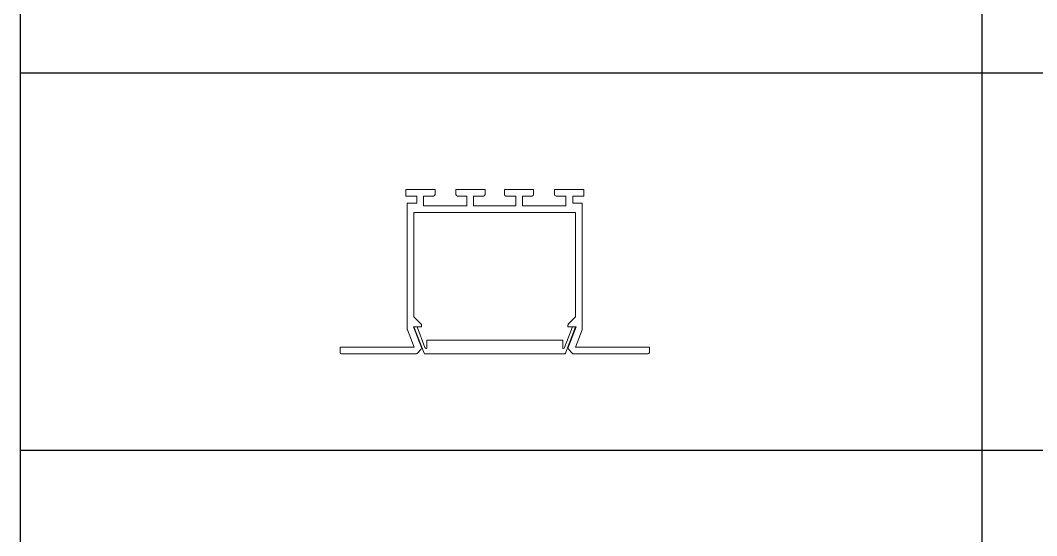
# Model space of a CAD drawing. Header units: inches. Extents: x 193287 to 241687, y 437648 to 550079.
# Drawn here: x 234240.5 to 234694.8, y 470045.3 to 470275.6 of the extents above; entities that cross this region are included whole.
import ezdxf

# ---------------------------------------------------------------- set-up
doc = ezdxf.new("R2010")
doc.units = ezdxf.units.IN
doc.header["$MEASUREMENT"] = 0
doc.layers.add('CQ Lighting', color=5, linetype='Continuous', lineweight=0)
doc.layers.add('CQ SPOT DETAIL DIMENSION', color=9, linetype='Continuous')
doc.layers.add('CQ-legend tex box', color=3, linetype='Continuous')

# ---------------------------------------------------------------- blocks, each defined once
blk = doc.blocks.new('larko design REF. B5552')
at = {"layer": 'CQ Lighting'}
for p, q in [((324167.56, 487789.68), (324167.56, 487790.46)), ((324178.86, 487790.68), (324167.78, 487790.68)), ((324178.56, 487786.66), (324180.06, 487790.54)), ((324179.03, 487790.6), (324179.62, 487789.94)), ((324180.26, 487790.68), (324190.6, 487790.68)), ((324200.93, 487790.68), (324190.6, 487790.68)), ((324202.63, 487786.66), (324201.13, 487790.54)), ((324202.16, 487790.6), (324201.57, 487789.94)), ((324202.33, 487790.68), (324213.41, 487790.68)), ((324213.63, 487789.68), (324213.63, 487790.46)), ((324178.58, 487789.68), (324167.56, 487789.68)), ((324177.58, 487787.08), (324178.58, 487789.68)), ((324178.47, 487786.62), (324179.67, 487789.71)), ((324179.02, 487786.66), (324180.19, 487789.69)), ((324180.4, 487789.84), (324180.48, 487789.84)), ((324180.48, 487788.63), (324180.48, 487789.84)), ((324200.71, 487788.63), (324200.71, 487789.84)), ((324200.79, 487789.84), (324200.71, 487789.84)), ((324202.17, 487786.66), (324201, 487789.69)), ((324202.72, 487786.62), (324201.53, 487789.71)), ((324202.61, 487789.68), (324213.63, 487789.68)), ((324203.61, 487787.08), (324202.61, 487789.68)), ((324180.48, 487788.63), (324190.6, 487788.63)), ((324200.71, 487788.63), (324190.6, 487788.63)), ((324177.56, 487768.21), (324177.56, 487787)), ((324178.47, 487786.62), (324179.7, 487786.62)), ((324178.56, 487786.66), (324179.02, 487786.66)), ((324179.64, 487786.23), (324178.56, 487785.16)), ((324179.7, 487786.38), (324179.7, 487786.62)), ((324202.72, 487786.62), (324201.49, 487786.62)), ((324201.49, 487786.38), (324201.49, 487786.62)), ((324201.56, 487786.23), (324202.63, 487785.16)), ((324202.63, 487786.66), (324202.17, 487786.66)), ((324203.63, 487768.21), (324203.63, 487787)), ((324178.56, 487769.61), (324178.56, 487785.16)), ((324202.63, 487769.61), (324202.63, 487785.16)), ((324190.6, 487769.61), (324178.56, 487769.61)), ((324190.6, 487769.61), (324202.63, 487769.61)), ((324178.99, 487768.21), (324177.56, 487768.21)), ((324178.99, 487767.16), (324178.99, 487768.21)), ((324186.45, 487768.61), (324179.99, 487768.61)), ((324179.99, 487767.16), (324179.99, 487768.61)), ((324186.45, 487767.16), (324186.45, 487768.61)), ((324190.6, 487768.61), (324187.45, 487768.61)), ((324187.45, 487767.16), (324187.45, 487768.61)), ((324190.6, 487768.61), (324193.74, 487768.61)), ((324193.74, 487767.16), (324193.74, 487768.61)), ((324194.74, 487768.61), (324201.2, 487768.61)), ((324194.74, 487767.16), (324194.74, 487768.61)), ((324201.2, 487767.16), (324201.2, 487768.61)), ((324202.2, 487767.16), (324202.2, 487768.21)), ((324202.2, 487768.21), (324203.63, 487768.21)), ((324178.99, 487767.16), (324177.35, 487767.16)), ((324177.35, 487767.16), (324177.35, 487766.16)), ((324181.69, 487766.16), (324177.35, 487766.16)), ((324181.47, 487767.16), (324179.99, 487767.16)), ((324181.69, 487766.94), (324181.69, 487766.16)), ((324184.81, 487766.94), (324184.81, 487766.16)), ((324189.15, 487766.16), (324184.81, 487766.16)), ((324186.45, 487767.16), (324185.03, 487767.16)), ((324188.93, 487767.16), (324187.45, 487767.16)), ((324189.15, 487766.94), (324189.15, 487766.16)), ((324192.04, 487766.94), (324192.04, 487766.16)), ((324192.04, 487766.16), (324196.38, 487766.16)), ((324192.26, 487767.16), (324193.74, 487767.16)), ((324194.74, 487767.16), (324196.16, 487767.16)), ((324196.38, 487766.94), (324196.38, 487766.16)), ((324199.5, 487766.94), (324199.5, 487766.16)), ((324199.5, 487766.16), (324203.84, 487766.16)), ((324199.72, 487767.16), (324201.2, 487767.16)), ((324202.2, 487767.16), (324203.84, 487767.16)), ((324203.84, 487767.16), (324203.84, 487766.16))]:
    blk.add_line(p, q, dxfattribs=at)
for centre, start, end in [((324167.78, 487790.46), 90, 180), ((324178.86, 487790.46), 41.834, 90), ((324180.26, 487790.46), 90, 158.9078), ((324200.93, 487790.46), 21.0922, 90), ((324202.33, 487790.46), 90, 138.166), ((324213.41, 487790.46), 0, 90), ((324179.46, 487789.79), 338.9078, 41.834), ((324180.4, 487789.62), 90, 158.9078), ((324200.79, 487789.62), 21.0922, 90), ((324201.73, 487789.79), 138.166, 201.0922), ((324177.78, 487787), 158.9078, 180), ((324179.48, 487786.38), 315.0138, 0), ((324201.71, 487786.38), 180, 224.9862), ((324203.41, 487787), 0, 21.0922), ((324181.47, 487766.94), 0, 90), ((324185.03, 487766.94), 90, 180), ((324188.93, 487766.94), 0, 90), ((324192.26, 487766.94), 90, 180), ((324196.16, 487766.94), 0, 90), ((324199.72, 487766.94), 90, 180)]:
    blk.add_arc(centre, 0.22, start, end, dxfattribs=at)
blk = doc.blocks.new('SMDS')
at = {"layer": 'CQ-legend tex box'}
for p, q in [((385062.61, 485021.95), (385062.61, 483007.55)), ((384632.88, 484055.67), (386654.98, 484055.67)), ((384632.88, 483886.97), (386654.98, 483886.97))]:
    blk.add_line(p, q, dxfattribs=at)
blk.add_lwpolyline([(386654.98, 485199.96), (384632.87, 485199.96), (384632.87, 483007.55), (386654.98, 483007.55)], close=True, dxfattribs=at)
at = {"layer": 'CQ Lighting', "xscale": 3, "yscale": 3, "zscale": 3, "rotation": 179.9999999999998}
blk.add_blockref('larko design REF. B5552', (1357416.71, 1947302.05, 0), dxfattribs=at)

msp = doc.modelspace()

# ---------------------------------------------------------------- block references
at = {"layer": 'CQ SPOT DETAIL DIMENSION'}
msp.add_blockref('SMDS', (-150392.368, -13803.482), dxfattribs=at)

doc.saveas('drawing.dxf')
